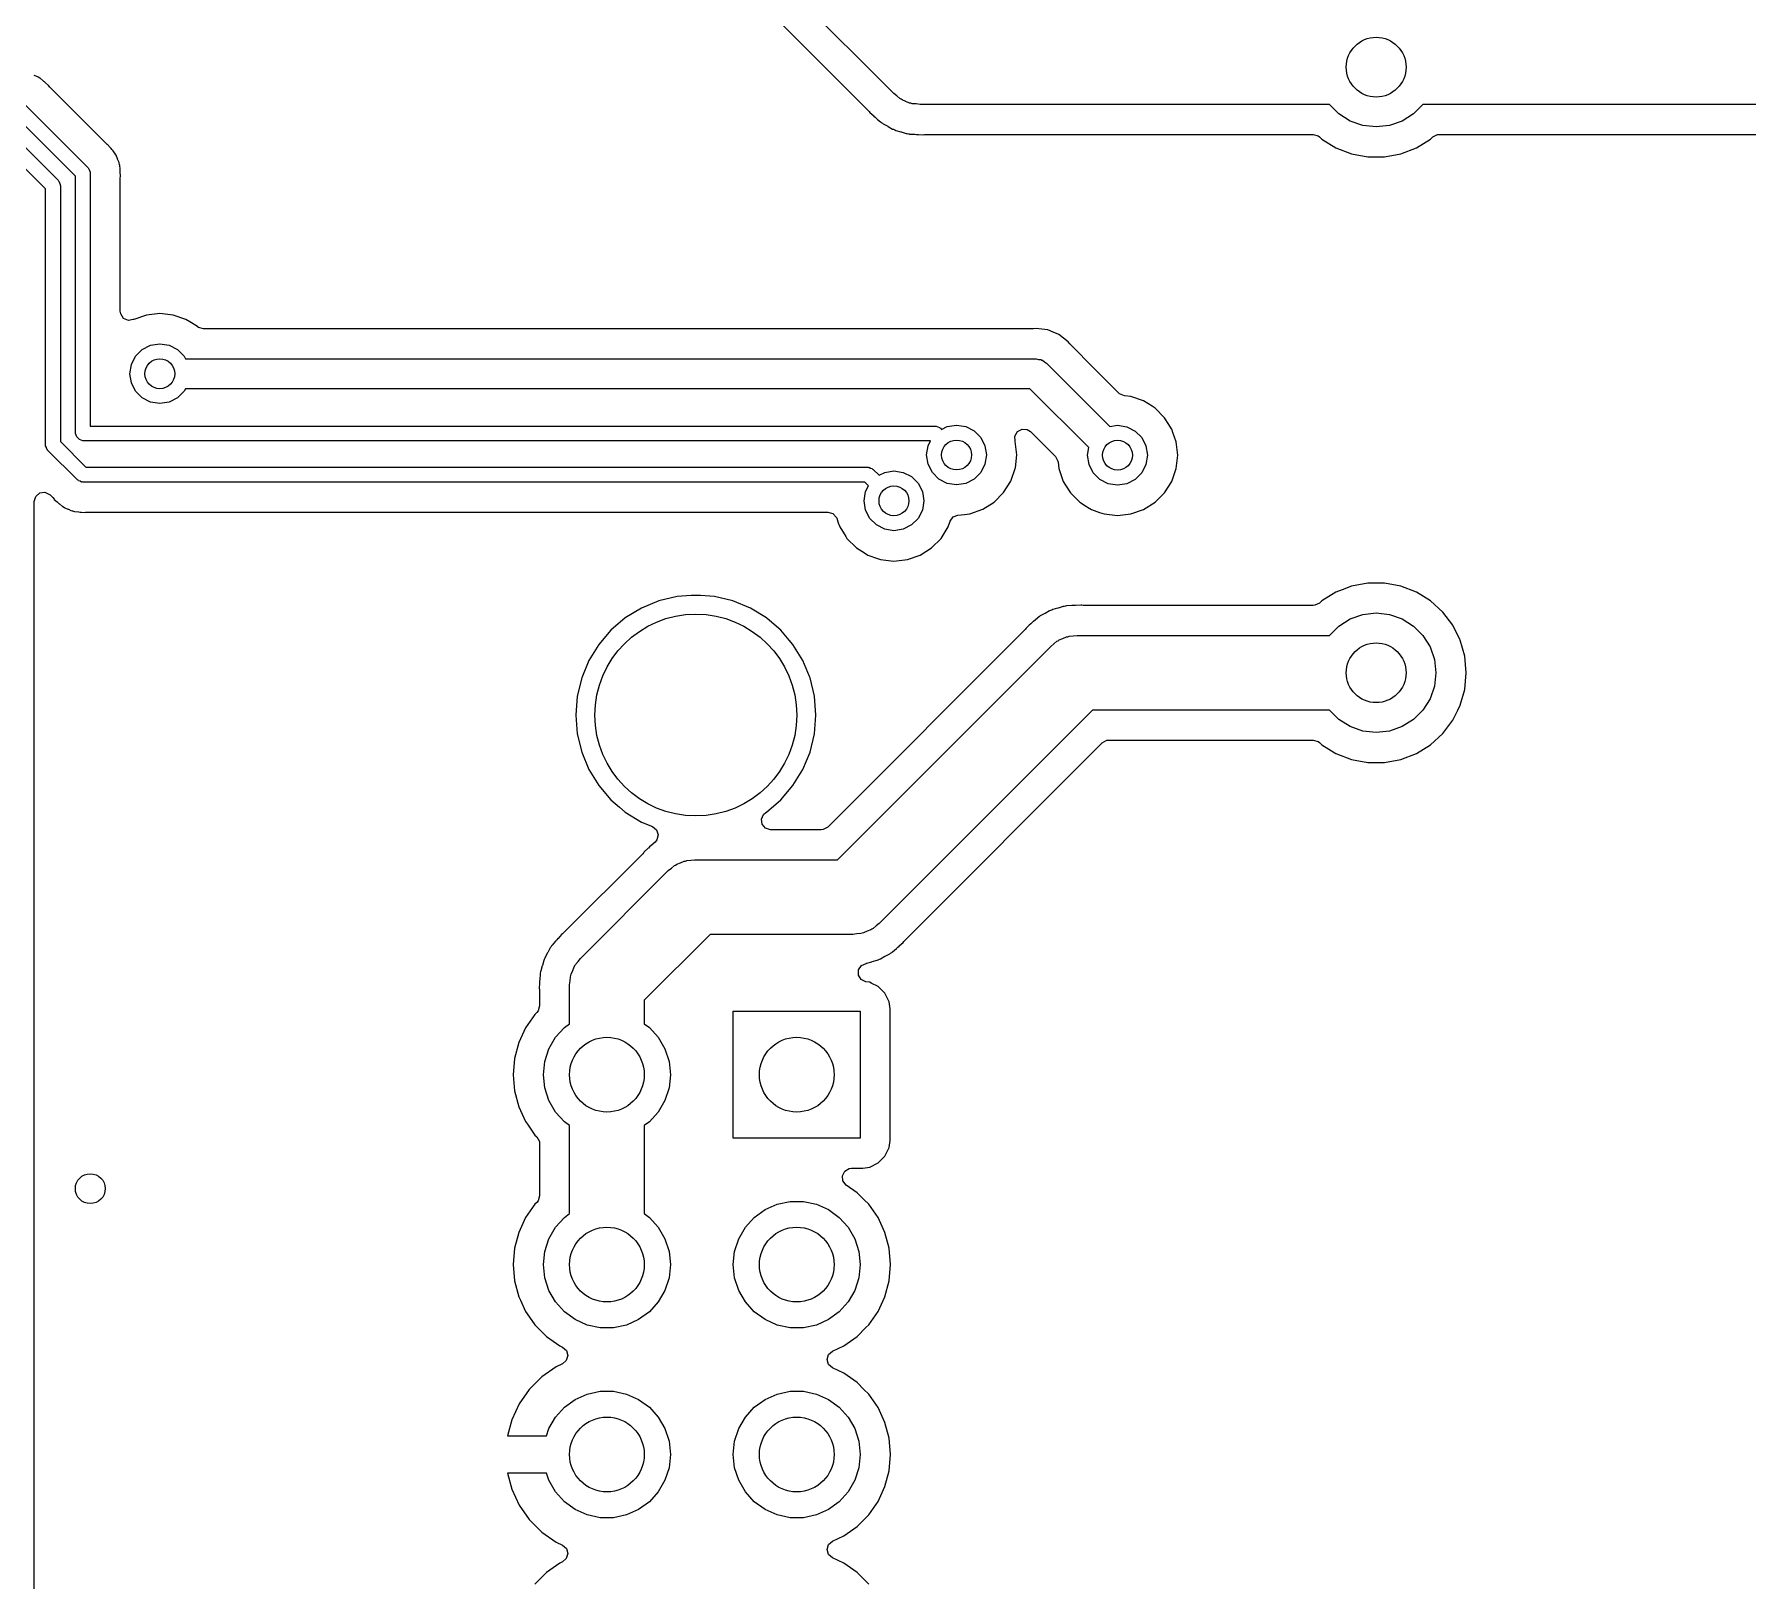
# Model space of a CAD drawing. Extents: x 0.71 to 7.56, y -5.16 to -0.79.
# Drawn here: x 4.333 to 5.235, y -2.958 to -2.144 of the extents above; entities that cross this region are included whole.
import ezdxf

# ---------------------------------------------------------------- set-up
doc = ezdxf.new("R2010")
doc.units = 0
doc.header["$MEASUREMENT"] = 0
doc.layers.add('BLACK', color=7, linetype='CONTINUOUS')

msp = doc.modelspace()

# ---------------------------------------------------------------- linework, layer by layer
at = {"layer": 'BLACK', "linetype": 'CONTINUOUS'}
for p, q in [((4.78529, -2.17534), (4.45374, -1.84378)), ((4.45719, -1.86953), (4.7719, -2.18424)), ((4.3346, -2.16657), (4.33269, -2.16586)), ((4.33475, -2.16668), (4.3346, -2.16657)), ((4.3346, -2.16657), (4.3346, -2.16657)), ((4.33565, -2.16722), (4.33475, -2.16668)), ((4.33582, -2.16729), (4.33565, -2.16722)), ((4.33737, -2.16863), (4.33582, -2.16729)), ((4.33582, -2.16729), (4.33582, -2.16729)), ((4.33582, -2.16729), (4.33582, -2.16729)), ((4.3375, -2.16874), (4.33737, -2.16863)), ((4.33775, -2.16892), (4.3375, -2.16874)), ((4.338, -2.16911), (4.33775, -2.16892)), ((4.33844, -2.16955), (4.338, -2.16911)), ((4.338, -2.16911), (4.338, -2.16911)), ((4.33856, -2.16967), (4.33844, -2.16955)), ((4.34011, -2.17101), (4.33856, -2.16967)), ((4.34021, -2.17116), (4.34011, -2.17101)), ((4.34011, -2.17101), (4.34011, -2.17101)), ((4.34011, -2.17101), (4.34011, -2.17101)), ((4.34086, -2.17198), (4.34021, -2.17116)), ((4.37033, -2.20144), (4.34086, -2.17198)), ((4.32785, -2.18126), (4.36105, -2.21446)), ((4.78698, -2.1766), (4.78529, -2.17534)), ((4.78857, -2.17798), (4.78698, -2.1766)), ((4.78921, -2.17827), (4.78857, -2.17798)), ((4.78978, -2.17869), (4.78921, -2.17827)), ((4.79175, -2.17943), (4.78978, -2.17869)), ((4.79367, -2.1803), (4.79175, -2.17943)), ((4.79437, -2.18041), (4.79367, -2.1803)), ((4.79503, -2.18065), (4.79437, -2.18041)), ((4.79713, -2.1808), (4.79503, -2.18065)), ((4.79921, -2.1811), (4.79713, -2.1808)), ((5.01479, -2.1811), (4.79921, -2.1811)), ((5.01973, -2.18604), (5.01479, -2.1811)), ((5.06395, -2.1811), (5.05901, -2.18604)), ((5.445, -2.1811), (5.06395, -2.1811)), ((4.35433, -2.21888), (4.32343, -2.18798)), ((4.7719, -2.18424), (4.7724, -2.18482)), ((4.7724, -2.18482), (4.77272, -2.18527)), ((4.77272, -2.18527), (4.77272, -2.18527)), ((4.77272, -2.18527), (4.77475, -2.1871)), ((4.77475, -2.1871), (4.77485, -2.18719)), ((4.77485, -2.18719), (4.77546, -2.1878)), ((4.77546, -2.1878), (4.77613, -2.18835)), ((4.77613, -2.18835), (4.77623, -2.18843)), ((4.77623, -2.18843), (4.77684, -2.18898)), ((4.77684, -2.18898), (4.77826, -2.19026)), ((4.77826, -2.19026), (4.77857, -2.19044)), ((4.77857, -2.19044), (4.77874, -2.19053)), ((4.77874, -2.19053), (4.77937, -2.19097)), ((4.77937, -2.19097), (4.7798, -2.19131)), ((4.7798, -2.19131), (4.7798, -2.19131)), ((4.7798, -2.19131), (4.7798, -2.19131)), ((4.7798, -2.19131), (4.78223, -2.19256)), ((4.78223, -2.19256), (4.78235, -2.19262)), ((4.78235, -2.19262), (4.78471, -2.19398)), ((5.0257, -2.18979), (5.01973, -2.18604)), ((5.03236, -2.19212), (5.0257, -2.18979)), ((5.03937, -2.19291), (5.03236, -2.19212)), ((5.04638, -2.19212), (5.03937, -2.19291)), ((5.05304, -2.18979), (5.04638, -2.19212)), ((5.05901, -2.18604), (5.05304, -2.18979)), ((4.32132, -2.19701), (4.3453, -2.22099)), ((4.37114, -2.2021), (4.37033, -2.20144)), ((4.78471, -2.19398), (4.78524, -2.19415)), ((4.78524, -2.19415), (4.78595, -2.19445)), ((4.78595, -2.19445), (4.78644, -2.1947)), ((4.78644, -2.1947), (4.78908, -2.19541)), ((4.78908, -2.19541), (4.7892, -2.19544)), ((4.7892, -2.19544), (4.7918, -2.19629)), ((4.7918, -2.19629), (4.79235, -2.19634)), ((4.79235, -2.19634), (4.7931, -2.19648)), ((4.7931, -2.19648), (4.79348, -2.19659)), ((4.79348, -2.19659), (4.79364, -2.19663)), ((4.79364, -2.19663), (4.79637, -2.19677)), ((4.79637, -2.19677), (4.79649, -2.19678)), ((4.79649, -2.19678), (4.79735, -2.19687)), ((4.79735, -2.19687), (4.79822, -2.19687)), ((4.79822, -2.19687), (4.79835, -2.19687)), ((4.79835, -2.19687), (4.80108, -2.19702)), ((4.80108, -2.19702), (4.80162, -2.19693)), ((4.80162, -2.19693), (4.80239, -2.19687)), ((4.80239, -2.19687), (5.00621, -2.19687)), ((5.00621, -2.19687), (5.00885, -2.19765)), ((5.00885, -2.19765), (5.0095, -2.19814)), ((5.0095, -2.19814), (5.01077, -2.1993)), ((5.01077, -2.1993), (5.01077, -2.1993)), ((5.01077, -2.1993), (5.01077, -2.1993)), ((5.01077, -2.1993), (5.01821, -2.20391)), ((5.06053, -2.20391), (5.06797, -2.1993)), ((5.06797, -2.1993), (5.06924, -2.19814)), ((5.06924, -2.19814), (5.07171, -2.19694)), ((5.07171, -2.19694), (5.07253, -2.19687)), ((5.07253, -2.19687), (5.44182, -2.19687)), ((4.33858, -2.2254), (4.31691, -2.20373)), ((4.3713, -2.2022), (4.37114, -2.2021)), ((4.37264, -2.20375), (4.3713, -2.2022)), ((4.3713, -2.2022), (4.3713, -2.2022)), ((4.37276, -2.20387), (4.37264, -2.20375)), ((4.3732, -2.20431), (4.37276, -2.20387)), ((4.37357, -2.20481), (4.3732, -2.20431)), ((4.3732, -2.20431), (4.3732, -2.20431)), ((4.3732, -2.20431), (4.3732, -2.20431)), ((4.37368, -2.20494), (4.37357, -2.20481)), ((4.37419, -2.20553), (4.37368, -2.20494)), ((4.37501, -2.20648), (4.37419, -2.20553)), ((4.37509, -2.20666), (4.37501, -2.20648)), ((4.37563, -2.20755), (4.37509, -2.20666)), ((4.37574, -2.20771), (4.37563, -2.20755)), ((4.37645, -2.20962), (4.37574, -2.20771)), ((4.37652, -2.20978), (4.37645, -2.20962)), ((4.37737, -2.21164), (4.37652, -2.20978)), ((5.01821, -2.20391), (5.01821, -2.20391)), ((5.01821, -2.20391), (5.01821, -2.20391)), ((5.01821, -2.20391), (5.02638, -2.20707)), ((5.02638, -2.20707), (5.03499, -2.20868)), ((5.03499, -2.20868), (5.03499, -2.20868)), ((5.03499, -2.20868), (5.04375, -2.20868)), ((5.04375, -2.20868), (5.05236, -2.20707)), ((5.04375, -2.20868), (5.04375, -2.20868)), ((5.05236, -2.20707), (5.06053, -2.20391)), ((4.35433, -2.35371), (4.35433, -2.21888)), ((4.36105, -2.21446), (4.3612, -2.21475)), ((4.3612, -2.21475), (4.36145, -2.21493)), ((4.36145, -2.21493), (4.36174, -2.21581)), ((4.36174, -2.21581), (4.36216, -2.21663)), ((4.36216, -2.21663), (4.36211, -2.21695)), ((4.36211, -2.21695), (4.3622, -2.21725)), ((4.3622, -2.21725), (4.3622, -2.35039)), ((4.3774, -2.21183), (4.37737, -2.21164)), ((4.37765, -2.21284), (4.3774, -2.21183)), ((4.37772, -2.21302), (4.37765, -2.21284)), ((4.37787, -2.21505), (4.37772, -2.21302)), ((4.37788, -2.21523), (4.37787, -2.21505)), ((4.37797, -2.21584), (4.37788, -2.21523)), ((4.37797, -2.21646), (4.37797, -2.21584)), ((4.37798, -2.21663), (4.37797, -2.21646)), ((4.37797, -2.21989), (4.37808, -2.21885)), ((4.37812, -2.21867), (4.37798, -2.21663)), ((4.37808, -2.21885), (4.37812, -2.21867)), ((4.33858, -2.36024), (4.33858, -2.2254)), ((4.3453, -2.22099), (4.34545, -2.22127)), ((4.34545, -2.22127), (4.3457, -2.22146)), ((4.3457, -2.22146), (4.34599, -2.22233)), ((4.34599, -2.22233), (4.34641, -2.22315)), ((4.34641, -2.22315), (4.34636, -2.22347)), ((4.34636, -2.22347), (4.34646, -2.22377)), ((4.34646, -2.22377), (4.34646, -2.35861)), ((4.37797, -2.28992), (4.37797, -2.21989)), ((4.3782, -2.29139), (4.37797, -2.28992)), ((4.37973, -2.29368), (4.3782, -2.29139)), ((4.39176, -2.29193), (4.38506, -2.29428)), ((4.39882, -2.29114), (4.39176, -2.29193)), ((4.39176, -2.29193), (4.39176, -2.29193)), ((4.40588, -2.29193), (4.39882, -2.29114)), ((4.39882, -2.29114), (4.39882, -2.29114)), ((4.41258, -2.29428), (4.40588, -2.29193)), ((4.40588, -2.29193), (4.40588, -2.29193)), ((4.38226, -2.29477), (4.37973, -2.29368)), ((4.38479, -2.29435), (4.38226, -2.29477)), ((4.3848, -2.29437), (4.38479, -2.29435)), ((4.38491, -2.29433), (4.3848, -2.29437)), ((4.38497, -2.29432), (4.38491, -2.29433)), ((4.38506, -2.29428), (4.38497, -2.29432)), ((4.41469, -2.2956), (4.41258, -2.29428)), ((4.41859, -2.29806), (4.41469, -2.2956)), ((4.4187, -2.29815), (4.41859, -2.29806)), ((4.41859, -2.29806), (4.41859, -2.29806)), ((4.41911, -2.29844), (4.4187, -2.29815)), ((4.42175, -2.29921), (4.41911, -2.29844)), ((4.85855, -2.29921), (4.42175, -2.29921)), ((4.85886, -2.29919), (4.85855, -2.29921)), ((4.86026, -2.29901), (4.85886, -2.29919)), ((4.86181, -2.29921), (4.86026, -2.29901)), ((4.86643, -2.29982), (4.86181, -2.29921)), ((4.86921, -2.30097), (4.86643, -2.29982)), ((4.86643, -2.29982), (4.86643, -2.29982)), ((4.87218, -2.3022), (4.86921, -2.30097)), ((4.38956, -2.31011), (4.39395, -2.30788)), ((4.39395, -2.30788), (4.39882, -2.30711)), ((4.39882, -2.30711), (4.40369, -2.30788)), ((4.40369, -2.30788), (4.40808, -2.31011)), ((4.87712, -2.30599), (4.87218, -2.3022)), ((4.87797, -2.30711), (4.87712, -2.30599)), ((4.87818, -2.30735), (4.87797, -2.30711)), ((4.89122, -2.32038), (4.87818, -2.30735)), ((4.38307, -2.32285), (4.38384, -2.31799)), ((4.38384, -2.31799), (4.38608, -2.3136)), ((4.38608, -2.3136), (4.38956, -2.31011)), ((4.40808, -2.31011), (4.41156, -2.3136)), ((4.41156, -2.3136), (4.41226, -2.31498)), ((4.41226, -2.31498), (4.86026, -2.31498)), ((4.86026, -2.31498), (4.86154, -2.31527)), ((4.86154, -2.31527), (4.86286, -2.31542)), ((4.86286, -2.31542), (4.86324, -2.31566)), ((4.86324, -2.31566), (4.86367, -2.31576)), ((4.86367, -2.31576), (4.86471, -2.31658)), ((4.86471, -2.31658), (4.86582, -2.31729)), ((4.86582, -2.31729), (4.89918, -2.35064)), ((4.38384, -2.32772), (4.38307, -2.32285)), ((4.38608, -2.33211), (4.38384, -2.32772)), ((4.90389, -2.33306), (4.89122, -2.32038)), ((4.38956, -2.33559), (4.38608, -2.33211)), ((4.39395, -2.33783), (4.38956, -2.33559)), ((4.40808, -2.33559), (4.40369, -2.33783)), ((4.41156, -2.33211), (4.40808, -2.33559)), ((4.41226, -2.33073), (4.41156, -2.33211)), ((4.85699, -2.33073), (4.41226, -2.33073)), ((4.88805, -2.36178), (4.85699, -2.33073)), ((4.90426, -2.33339), (4.90389, -2.33306)), ((4.9068, -2.33446), (4.90426, -2.33339)), ((4.91022, -2.33484), (4.9068, -2.33446)), ((4.91692, -2.33719), (4.91022, -2.33484)), ((4.39882, -2.3386), (4.39395, -2.33783)), ((4.40369, -2.33783), (4.39882, -2.3386)), ((4.92136, -2.33997), (4.91692, -2.33719)), ((4.92294, -2.34097), (4.92136, -2.33997)), ((4.92796, -2.34599), (4.92294, -2.34097)), ((4.93019, -2.34954), (4.92796, -2.34599)), ((4.35443, -2.35402), (4.35433, -2.35371)), ((4.35438, -2.35433), (4.35443, -2.35402)), ((4.3548, -2.35515), (4.35438, -2.35433)), ((4.3622, -2.35039), (4.80709, -2.35039)), ((4.80709, -2.35039), (4.80739, -2.35049)), ((4.80739, -2.35049), (4.8077, -2.35044)), ((4.8077, -2.35044), (4.80852, -2.35086)), ((4.80852, -2.35086), (4.8094, -2.35115)), ((4.8094, -2.35115), (4.80959, -2.3514)), ((4.80959, -2.3514), (4.80987, -2.35155)), ((4.80987, -2.35155), (4.81052, -2.3522)), ((4.81052, -2.3522), (4.81353, -2.35066)), ((4.81353, -2.35066), (4.8184, -2.34989)), ((4.8184, -2.34989), (4.82326, -2.35066)), ((4.82326, -2.35066), (4.82765, -2.3529)), ((4.82765, -2.3529), (4.83114, -2.35638)), ((4.84912, -2.35567), (4.85048, -2.35328)), ((4.85048, -2.35328), (4.85292, -2.35201)), ((4.85292, -2.35201), (4.85566, -2.35226)), ((4.85566, -2.35226), (4.85732, -2.35335)), ((4.85732, -2.35335), (4.87046, -2.36649)), ((4.89918, -2.35064), (4.90316, -2.35001)), ((4.90316, -2.35001), (4.90803, -2.35078)), ((4.90803, -2.35078), (4.91242, -2.35302)), ((4.91242, -2.35302), (4.9159, -2.3565)), ((4.93166, -2.35188), (4.93019, -2.34954)), ((4.93174, -2.352), (4.93166, -2.35188)), ((4.93234, -2.35373), (4.93174, -2.352)), ((4.93408, -2.3587), (4.93234, -2.35373)), ((4.33868, -2.36054), (4.33858, -2.36024)), ((4.33863, -2.36085), (4.33868, -2.36054)), ((4.33905, -2.36167), (4.33863, -2.36085)), ((4.33933, -2.36255), (4.33905, -2.36167)), ((4.33959, -2.36274), (4.33933, -2.36255)), ((4.33974, -2.36302), (4.33959, -2.36274)), ((4.35548, -2.37877), (4.33974, -2.36302)), ((4.34646, -2.35861), (4.3599, -2.37205)), ((4.35508, -2.35603), (4.3548, -2.35515)), ((4.35534, -2.35621), (4.35508, -2.35603)), ((4.35548, -2.3565), (4.35534, -2.35621)), ((4.3561, -2.35711), (4.35548, -2.3565)), ((4.35638, -2.35726), (4.3561, -2.35711)), ((4.35657, -2.35752), (4.35638, -2.35726)), ((4.35745, -2.3578), (4.35657, -2.35752)), ((4.35827, -2.35822), (4.35745, -2.3578)), ((4.35858, -2.35817), (4.35827, -2.35822)), ((4.35889, -2.35827), (4.35858, -2.35817)), ((4.8047, -2.35827), (4.35889, -2.35827)), ((4.80265, -2.36564), (4.80342, -2.36077)), ((4.80342, -2.36077), (4.8047, -2.35827)), ((4.83114, -2.35638), (4.83337, -2.36077)), ((4.83337, -2.36077), (4.83414, -2.36564)), ((4.84926, -2.35841), (4.84912, -2.35567)), ((4.84932, -2.35858), (4.84926, -2.35841)), ((4.85011, -2.36564), (4.84932, -2.35858)), ((4.84932, -2.35858), (4.84932, -2.35858)), ((4.88741, -2.36576), (4.88805, -2.36178)), ((4.9159, -2.3565), (4.91814, -2.36089)), ((4.91814, -2.36089), (4.91891, -2.36576)), ((4.93488, -2.36576), (4.93408, -2.3587)), ((4.93408, -2.3587), (4.93408, -2.3587)), ((4.3599, -2.37205), (4.77165, -2.37205)), ((4.77165, -2.37205), (4.77196, -2.37215)), ((4.77196, -2.37215), (4.77227, -2.3721)), ((4.77227, -2.3721), (4.77309, -2.37251)), ((4.77309, -2.37251), (4.77397, -2.3728)), ((4.77397, -2.3728), (4.77415, -2.37306)), ((4.77415, -2.37306), (4.77444, -2.3732)), ((4.80342, -2.37051), (4.80265, -2.36564)), ((4.80566, -2.3749), (4.80342, -2.37051)), ((4.83337, -2.37051), (4.83114, -2.3749)), ((4.83414, -2.36564), (4.83337, -2.37051)), ((4.84697, -2.3794), (4.84932, -2.3727)), ((4.84932, -2.3727), (4.84935, -2.37235)), ((4.84935, -2.37235), (4.85011, -2.36564)), ((4.85011, -2.36564), (4.85011, -2.36564)), ((4.87046, -2.36649), (4.87178, -2.36891)), ((4.87178, -2.36891), (4.87186, -2.3694)), ((4.87186, -2.3694), (4.87224, -2.37282)), ((4.87224, -2.37282), (4.87459, -2.37952)), ((4.88819, -2.37063), (4.88741, -2.36576)), ((4.89042, -2.37502), (4.88819, -2.37063)), ((4.91814, -2.37063), (4.9159, -2.37502)), ((4.91891, -2.36576), (4.91814, -2.37063)), ((4.93174, -2.37952), (4.93408, -2.37282)), ((4.93408, -2.37282), (4.93488, -2.36576)), ((4.93408, -2.37282), (4.93408, -2.37282)), ((4.93488, -2.36576), (4.93488, -2.36576)), ((4.35577, -2.37891), (4.35548, -2.37877)), ((4.35595, -2.37917), (4.35577, -2.37891)), ((4.35683, -2.37945), (4.35595, -2.37917)), ((4.35765, -2.37987), (4.35683, -2.37945)), ((4.35797, -2.37982), (4.35765, -2.37987)), ((4.35827, -2.37992), (4.35797, -2.37982)), ((4.77002, -2.37992), (4.35827, -2.37992)), ((4.77199, -2.38189), (4.77002, -2.37992)), ((4.77046, -2.3849), (4.77199, -2.38189)), ((4.77444, -2.3732), (4.77756, -2.37632)), ((4.77756, -2.37632), (4.78057, -2.37479)), ((4.78057, -2.37479), (4.78543, -2.37402)), ((4.78543, -2.37402), (4.7903, -2.37479)), ((4.7903, -2.37479), (4.79469, -2.37702)), ((4.79469, -2.37702), (4.79817, -2.38051)), ((4.79817, -2.38051), (4.80041, -2.3849)), ((4.80914, -2.37838), (4.80566, -2.3749)), ((4.81353, -2.38062), (4.80914, -2.37838)), ((4.8184, -2.38139), (4.81353, -2.38062)), ((4.82326, -2.38062), (4.8184, -2.38139)), ((4.82765, -2.37838), (4.82326, -2.38062)), ((4.83114, -2.3749), (4.82765, -2.37838)), ((4.84319, -2.38541), (4.84697, -2.3794)), ((4.87459, -2.37952), (4.87581, -2.38147)), ((4.87581, -2.38147), (4.87837, -2.38554)), ((4.89391, -2.3785), (4.89042, -2.37502)), ((4.8983, -2.38074), (4.89391, -2.3785)), ((4.90316, -2.38151), (4.8983, -2.38074)), ((4.90803, -2.38074), (4.90316, -2.38151)), ((4.91242, -2.3785), (4.90803, -2.38074)), ((4.9159, -2.37502), (4.91242, -2.3785)), ((4.92796, -2.38554), (4.93174, -2.37952)), ((4.3327, -2.39007), (4.33347, -2.38743)), ((4.3327, -3.14175), (4.3327, -2.39007)), ((4.33347, -2.38743), (4.33555, -2.38563)), ((4.33555, -2.38563), (4.33827, -2.38523)), ((4.33827, -2.38523), (4.34078, -2.38638)), ((4.34078, -2.38638), (4.34103, -2.38661)), ((4.34103, -2.38661), (4.34247, -2.38805)), ((4.34247, -2.38805), (4.34312, -2.38886)), ((4.34312, -2.38886), (4.34322, -2.38902)), ((4.34322, -2.38902), (4.34322, -2.38902)), ((4.34322, -2.38902), (4.34477, -2.39036)), ((4.34477, -2.39036), (4.34489, -2.39048)), ((4.34489, -2.39048), (4.34533, -2.39091)), ((4.34533, -2.39091), (4.34533, -2.39091)), ((4.34533, -2.39091), (4.34533, -2.39091)), ((4.34533, -2.39091), (4.34583, -2.39128)), ((4.76969, -2.38976), (4.77046, -2.3849)), ((4.77046, -2.39463), (4.76969, -2.38976)), ((4.80041, -2.3849), (4.80118, -2.38976)), ((4.80118, -2.38976), (4.80041, -2.39463)), ((4.83216, -2.39421), (4.83817, -2.39044)), ((4.83817, -2.39044), (4.84319, -2.38541)), ((4.87837, -2.38554), (4.88339, -2.39056)), ((4.88339, -2.39056), (4.88685, -2.39273)), ((4.91692, -2.39434), (4.92294, -2.39056)), ((4.92294, -2.39056), (4.92796, -2.38554)), ((4.34583, -2.39128), (4.34596, -2.39139)), ((4.34596, -2.39139), (4.3475, -2.39273)), ((4.3475, -2.39273), (4.34768, -2.39281)), ((4.34768, -2.39281), (4.34858, -2.39334)), ((4.34858, -2.39334), (4.34873, -2.39346)), ((4.34873, -2.39346), (4.35044, -2.3941)), ((4.35044, -2.3941), (4.35064, -2.39417)), ((4.35064, -2.39417), (4.3508, -2.39424)), ((4.3508, -2.39424), (4.35201, -2.39479)), ((4.35201, -2.39479), (4.35266, -2.39509)), ((4.35266, -2.39509), (4.35285, -2.39511)), ((4.35285, -2.39511), (4.35386, -2.39537)), ((4.35386, -2.39537), (4.35404, -2.39544)), ((4.35404, -2.39544), (4.35607, -2.39558)), ((4.35607, -2.39558), (4.35625, -2.3956)), ((4.35625, -2.3956), (4.35686, -2.39569)), ((4.35686, -2.39569), (4.35686, -2.39569)), ((4.35686, -2.39569), (4.35748, -2.39569)), ((4.35748, -2.39569), (4.35765, -2.3957)), ((4.35765, -2.3957), (4.35969, -2.39584)), ((4.35969, -2.39584), (4.35982, -2.39581)), ((4.35982, -2.39581), (4.35987, -2.3958)), ((4.35987, -2.3958), (4.36091, -2.39569)), ((4.36091, -2.39569), (4.75065, -2.39569)), ((4.75065, -2.39569), (4.75329, -2.39646)), ((4.75329, -2.39646), (4.75509, -2.39854)), ((4.75509, -2.39854), (4.75526, -2.39896)), ((4.75526, -2.39896), (4.75612, -2.40142)), ((4.77269, -2.39902), (4.77046, -2.39463)), ((4.77618, -2.4025), (4.77269, -2.39902)), ((4.79817, -2.39902), (4.79469, -2.4025)), ((4.80041, -2.39463), (4.79817, -2.39902)), ((4.81506, -2.40051), (4.81666, -2.39828)), ((4.81666, -2.39828), (4.81912, -2.39727)), ((4.81912, -2.39727), (4.8225, -2.39689)), ((4.8225, -2.39689), (4.82545, -2.39656)), ((4.82545, -2.39656), (4.83216, -2.39421)), ((4.82545, -2.39656), (4.82545, -2.39656)), ((4.82545, -2.39656), (4.82545, -2.39656)), ((4.88685, -2.39273), (4.88741, -2.39308)), ((4.88741, -2.39308), (4.8894, -2.39434)), ((4.8894, -2.39434), (4.8937, -2.39584)), ((4.8937, -2.39584), (4.89611, -2.39668)), ((4.89611, -2.39668), (4.89611, -2.39668)), ((4.89611, -2.39668), (4.90316, -2.39748)), ((4.90316, -2.39748), (4.91022, -2.39668)), ((4.90316, -2.39748), (4.90316, -2.39748)), ((4.90316, -2.39748), (4.90316, -2.39748)), ((4.91022, -2.39668), (4.91692, -2.39434)), ((4.91022, -2.39668), (4.91022, -2.39668)), ((4.91022, -2.39668), (4.91022, -2.39668)), ((4.75612, -2.40142), (4.75686, -2.40352)), ((4.75686, -2.40352), (4.76005, -2.4086)), ((4.76005, -2.4086), (4.76064, -2.40954)), ((4.78057, -2.40474), (4.77618, -2.4025)), ((4.78543, -2.40551), (4.78057, -2.40474)), ((4.7903, -2.40474), (4.78543, -2.40551)), ((4.79469, -2.4025), (4.7903, -2.40474)), ((4.81023, -2.40954), (4.81401, -2.40352)), ((4.81401, -2.40352), (4.81506, -2.40051)), ((4.76064, -2.40954), (4.76566, -2.41456)), ((4.76566, -2.41456), (4.76846, -2.41632)), ((4.76846, -2.41632), (4.77045, -2.41757)), ((4.77045, -2.41757), (4.77167, -2.41834)), ((4.79919, -2.41834), (4.80521, -2.41456)), ((4.80521, -2.41456), (4.81023, -2.40954)), ((4.77167, -2.41834), (4.77684, -2.42015)), ((4.77684, -2.42015), (4.77838, -2.42068)), ((4.77838, -2.42068), (4.77838, -2.42068)), ((4.77838, -2.42068), (4.78543, -2.42148)), ((4.78543, -2.42148), (4.79249, -2.42068)), ((4.78543, -2.42148), (4.78543, -2.42148)), ((4.78543, -2.42148), (4.78543, -2.42148)), ((4.79249, -2.42068), (4.79919, -2.41834)), ((4.79249, -2.42068), (4.79249, -2.42068)), ((4.79249, -2.42068), (4.79249, -2.42068)), ((5.02638, -2.43466), (5.02139, -2.43659)), ((5.03499, -2.43305), (5.02638, -2.43466)), ((5.04375, -2.43305), (5.03499, -2.43305)), ((5.05236, -2.43466), (5.04375, -2.43305)), ((5.06053, -2.43782), (5.05236, -2.43466)), ((4.66157, -2.44247), (4.65241, -2.44627)), ((4.67121, -2.44015), (4.66157, -2.44247)), ((4.67863, -2.43957), (4.67121, -2.44015)), ((4.68358, -2.43957), (4.67863, -2.43957)), ((4.67863, -2.43957), (4.67863, -2.43957)), ((4.69099, -2.44015), (4.68358, -2.43957)), ((4.68358, -2.43957), (4.68358, -2.43957)), ((4.70063, -2.44247), (4.69099, -2.44015)), ((4.7098, -2.44627), (4.70063, -2.44247)), ((4.87578, -2.44525), (4.87503, -2.44539)), ((4.87631, -2.44511), (4.87578, -2.44525)), ((4.87904, -2.44496), (4.87631, -2.44511)), ((4.87631, -2.44511), (4.87631, -2.44511)), ((4.87917, -2.44495), (4.87904, -2.44496)), ((4.87979, -2.44489), (4.87917, -2.44495)), ((4.88003, -2.44486), (4.87979, -2.44489)), ((4.8809, -2.44486), (4.88003, -2.44486)), ((4.88103, -2.44486), (4.8809, -2.44486)), ((4.88376, -2.44472), (4.88103, -2.44486)), ((4.8843, -2.4448), (4.88376, -2.44472)), ((4.88506, -2.44486), (4.8843, -2.4448)), ((5.00621, -2.44486), (4.88506, -2.44486)), ((5.00703, -2.44479), (5.00621, -2.44486)), ((5.0095, -2.44359), (5.00703, -2.44479)), ((5.01037, -2.4428), (5.0095, -2.44359)), ((5.01077, -2.44244), (5.01037, -2.4428)), ((5.01821, -2.43782), (5.01077, -2.44244)), ((5.02139, -2.43659), (5.01821, -2.43782)), ((5.01821, -2.43782), (5.01821, -2.43782)), ((5.06797, -2.44244), (5.06053, -2.43782)), ((5.06053, -2.43782), (5.06053, -2.43782)), ((5.07445, -2.44834), (5.06797, -2.44244)), ((5.06797, -2.44244), (5.06797, -2.44244)), ((4.64395, -2.45145), (4.63641, -2.45789)), ((4.65241, -2.44627), (4.64395, -2.45145)), ((4.64395, -2.45145), (4.64395, -2.45145)), ((4.71825, -2.45145), (4.7098, -2.44627)), ((4.71862, -2.45176), (4.71825, -2.45145)), ((4.71825, -2.45145), (4.71825, -2.45145)), ((4.7258, -2.45789), (4.71862, -2.45176)), ((4.85813, -2.45393), (4.85752, -2.45454)), ((4.85881, -2.45339), (4.85813, -2.45393)), ((4.85891, -2.4533), (4.85881, -2.45339)), ((4.86094, -2.45148), (4.85891, -2.4533)), ((4.86141, -2.4512), (4.86094, -2.45147)), ((4.86094, -2.45147), (4.86094, -2.45148)), ((4.86205, -2.45077), (4.86141, -2.4512)), ((4.86247, -2.45042), (4.86205, -2.45077)), ((4.86491, -2.44918), (4.86247, -2.45042)), ((4.86502, -2.44912), (4.86491, -2.44918)), ((4.86739, -2.44775), (4.86502, -2.44912)), ((4.86792, -2.44758), (4.86739, -2.44775)), ((4.86862, -2.44729), (4.86792, -2.44758)), ((4.86911, -2.44703), (4.86862, -2.44729)), ((4.8703, -2.44672), (4.86911, -2.44703)), ((4.87176, -2.44633), (4.8703, -2.44672)), ((4.87188, -2.44629), (4.87176, -2.44633)), ((4.87242, -2.44611), (4.87188, -2.44629)), ((4.87448, -2.44545), (4.87242, -2.44611)), ((4.87503, -2.44539), (4.87448, -2.44545)), ((4.87448, -2.44545), (4.87448, -2.44545)), ((5.01973, -2.45569), (5.0257, -2.45194)), ((5.0257, -2.45194), (5.03236, -2.44961)), ((5.03236, -2.44961), (5.03937, -2.44882)), ((5.03937, -2.44882), (5.04638, -2.44961)), ((5.04638, -2.44961), (5.05304, -2.45194)), ((5.05304, -2.45194), (5.05901, -2.45569)), ((5.07973, -2.45533), (5.07445, -2.44834)), ((4.63641, -2.45789), (4.62997, -2.46543)), ((4.73023, -2.46308), (4.7258, -2.45789)), ((4.73224, -2.46543), (4.73023, -2.46308)), ((4.85458, -2.45749), (4.75052, -2.56154)), ((4.85507, -2.45691), (4.85458, -2.45749)), ((4.8554, -2.45646), (4.85507, -2.45691)), ((4.85668, -2.45531), (4.8554, -2.45646)), ((4.8554, -2.45646), (4.8554, -2.45646)), ((4.85743, -2.45463), (4.85668, -2.45531)), ((4.85752, -2.45454), (4.85743, -2.45463)), ((4.87189, -2.46346), (4.87246, -2.46304)), ((4.87246, -2.46304), (4.87443, -2.4623)), ((4.87443, -2.4623), (4.87634, -2.46143)), ((4.87634, -2.46143), (4.87704, -2.46133)), ((4.87704, -2.46133), (4.87771, -2.46108)), ((4.87771, -2.46108), (4.87981, -2.46093)), ((4.87981, -2.46093), (4.88189, -2.46063)), ((4.88189, -2.46063), (5.01479, -2.46063)), ((5.01479, -2.46063), (5.01973, -2.45569)), ((5.05901, -2.45569), (5.06399, -2.46068)), ((5.06399, -2.46068), (5.06775, -2.46665)), ((5.08347, -2.46285), (5.07973, -2.45533)), ((5.07973, -2.45533), (5.07973, -2.45533)), ((5.08363, -2.46317), (5.08347, -2.46285)), ((5.08603, -2.47159), (5.08363, -2.46317)), ((4.62997, -2.46543), (4.62478, -2.47389)), ((4.62997, -2.46543), (4.62997, -2.46543)), ((4.73742, -2.47389), (4.73224, -2.46543)), ((4.73224, -2.46543), (4.73224, -2.46543)), ((4.75563, -2.57874), (4.86797, -2.4664)), ((4.86797, -2.4664), (4.86966, -2.46513)), ((4.86966, -2.46513), (4.87125, -2.46375)), ((4.87125, -2.46375), (4.87189, -2.46346)), ((5.06775, -2.46665), (5.07008, -2.47331)), ((5.08684, -2.48031), (5.08603, -2.47159)), ((4.62478, -2.47389), (4.62099, -2.48305)), ((4.74089, -2.48226), (4.73742, -2.47389)), ((5.07008, -2.47331), (5.07087, -2.48031)), ((5.07087, -2.48031), (5.07008, -2.48732)), ((5.08603, -2.48904), (5.08684, -2.48031)), ((4.62099, -2.48305), (4.61867, -2.49269)), ((4.74122, -2.48305), (4.74089, -2.48226)), ((4.74353, -2.49269), (4.74122, -2.48305)), ((5.07008, -2.48732), (5.06775, -2.49398)), ((5.08363, -2.49746), (5.08603, -2.48904)), ((4.61867, -2.49269), (4.6179, -2.50258)), ((4.74431, -2.50258), (4.74353, -2.49269)), ((5.06775, -2.49398), (5.06399, -2.49995)), ((5.08237, -2.5), (5.08363, -2.49746)), ((4.6179, -2.50258), (4.61867, -2.51247)), ((4.74353, -2.51247), (4.74431, -2.50258)), ((4.89004, -2.5), (4.7777, -2.61234)), ((5.01479, -2.5), (4.89004, -2.5)), ((5.01973, -2.50494), (5.01479, -2.5)), ((5.0257, -2.50869), (5.01973, -2.50494)), ((5.05901, -2.50494), (5.05304, -2.50869)), ((5.06399, -2.49995), (5.05901, -2.50494)), ((5.07445, -2.51229), (5.07973, -2.5053)), ((5.07973, -2.5053), (5.08042, -2.5039)), ((5.08042, -2.5039), (5.08237, -2.5)), ((4.61867, -2.51247), (4.62099, -2.52211)), ((4.74122, -2.52211), (4.74353, -2.51247)), ((4.79109, -2.62125), (4.89514, -2.5172)), ((4.89514, -2.5172), (4.89756, -2.51588)), ((4.89756, -2.51588), (4.8986, -2.51577)), ((4.8986, -2.51577), (5.00621, -2.51577)), ((5.00621, -2.51577), (5.00885, -2.51654)), ((5.00885, -2.51654), (5.0095, -2.51704)), ((5.0095, -2.51704), (5.01077, -2.51819)), ((5.03236, -2.51102), (5.0257, -2.50869)), ((5.03937, -2.51181), (5.03236, -2.51102)), ((5.04638, -2.51102), (5.03937, -2.51181)), ((5.05304, -2.50869), (5.04638, -2.51102)), ((5.06797, -2.51819), (5.07445, -2.51229)), ((4.62099, -2.52211), (4.62478, -2.53128)), ((4.73742, -2.53128), (4.74122, -2.52211)), ((5.01077, -2.51819), (5.01077, -2.51819)), ((5.01077, -2.51819), (5.01077, -2.51819)), ((5.01077, -2.51819), (5.01821, -2.5228)), ((5.01821, -2.5228), (5.01821, -2.5228)), ((5.01821, -2.5228), (5.01821, -2.5228)), ((5.01821, -2.5228), (5.02638, -2.52597)), ((5.02638, -2.52597), (5.03499, -2.52758)), ((5.04375, -2.52758), (5.05236, -2.52597)), ((5.05236, -2.52597), (5.06053, -2.5228)), ((5.06053, -2.5228), (5.06797, -2.51819)), ((4.62478, -2.53128), (4.62997, -2.53973)), ((4.73224, -2.53973), (4.73742, -2.53128)), ((5.03499, -2.52758), (5.03499, -2.52758)), ((5.03499, -2.52758), (5.04375, -2.52758)), ((5.04375, -2.52758), (5.04375, -2.52758)), ((4.62997, -2.53973), (4.62997, -2.53973)), ((4.62997, -2.53973), (4.62997, -2.53973)), ((4.62997, -2.53973), (4.63641, -2.54728)), ((4.7258, -2.54728), (4.73224, -2.53973)), ((4.63641, -2.54728), (4.64093, -2.55114)), ((4.64093, -2.55114), (4.64395, -2.55372)), ((4.71825, -2.55372), (4.7258, -2.54728)), ((4.64395, -2.55372), (4.64395, -2.55372)), ((4.64395, -2.55372), (4.65241, -2.5589)), ((4.65241, -2.5589), (4.65824, -2.56132)), ((4.65824, -2.56132), (4.66039, -2.56304)), ((4.71563, -2.5574), (4.71677, -2.55489)), ((4.71602, -2.56012), (4.71563, -2.5574)), ((4.71782, -2.5622), (4.71602, -2.56012)), ((4.71677, -2.55489), (4.71791, -2.55393)), ((4.72046, -2.56297), (4.71782, -2.5622)), ((4.71791, -2.55393), (4.71794, -2.55391)), ((4.71794, -2.55391), (4.71825, -2.55372)), ((4.75052, -2.56154), (4.74811, -2.56286)), ((4.65737, -2.5715), (4.6567, -2.57204)), ((4.65747, -2.57141), (4.65737, -2.5715)), ((4.65964, -2.56946), (4.65747, -2.57141)), ((4.66058, -2.56832), (4.65964, -2.56946)), ((4.66039, -2.56304), (4.66126, -2.56565)), ((4.66126, -2.56565), (4.66058, -2.56832)), ((4.74707, -2.56297), (4.72046, -2.56297)), ((4.74811, -2.56286), (4.74707, -2.56297)), ((4.65314, -2.5756), (4.61143, -2.61731)), ((4.65364, -2.57502), (4.65314, -2.5756)), ((4.65396, -2.57457), (4.65364, -2.57502)), ((4.65599, -2.57274), (4.65396, -2.57457)), ((4.65609, -2.57265), (4.65599, -2.57274)), ((4.6567, -2.57204), (4.65609, -2.57265)), ((4.6567, -2.57204), (4.6567, -2.57204)), ((4.67102, -2.58115), (4.67299, -2.58041)), ((4.67299, -2.58041), (4.67491, -2.57954)), ((4.67491, -2.57954), (4.67561, -2.57944)), ((4.67561, -2.57944), (4.67627, -2.57919)), ((4.67627, -2.57919), (4.67837, -2.57904)), ((4.67837, -2.57904), (4.68045, -2.57874)), ((4.68045, -2.57874), (4.75563, -2.57874)), ((4.62033, -2.63071), (4.66653, -2.58451)), ((4.66653, -2.58451), (4.66822, -2.58324)), ((4.66822, -2.58324), (4.66981, -2.58187)), ((4.66981, -2.58187), (4.67045, -2.58157)), ((4.67045, -2.58157), (4.67102, -2.58115)), ((4.77124, -2.61644), (4.76933, -2.61731)), ((4.77321, -2.6157), (4.77124, -2.61644)), ((4.77378, -2.61528), (4.77321, -2.6157)), ((4.77442, -2.61499), (4.77378, -2.61528)), ((4.77601, -2.61361), (4.77442, -2.61499)), ((4.7777, -2.61234), (4.77601, -2.61361)), ((4.60435, -2.62521), (4.60311, -2.62765)), ((4.60436, -2.62521), (4.60435, -2.62521)), ((4.6047, -2.62478), (4.60436, -2.62521)), ((4.60514, -2.62415), (4.6047, -2.62478)), ((4.60541, -2.62367), (4.60514, -2.62415)), ((4.60724, -2.62164), (4.60541, -2.62367)), ((4.60541, -2.62367), (4.60541, -2.62367)), ((4.60732, -2.62154), (4.60724, -2.62164)), ((4.60787, -2.62087), (4.60732, -2.62154)), ((4.60848, -2.62026), (4.60787, -2.62087)), ((4.60787, -2.62087), (4.60787, -2.62087)), ((4.60857, -2.62017), (4.60848, -2.62026)), ((4.6104, -2.61814), (4.60857, -2.62017)), ((4.61085, -2.61781), (4.6104, -2.61814)), ((4.61143, -2.61731), (4.61085, -2.61781)), ((4.68861, -2.61811), (4.65394, -2.65278)), ((4.76378, -2.61811), (4.68861, -2.61811)), ((4.76586, -2.61781), (4.76378, -2.61811)), ((4.76796, -2.61766), (4.76586, -2.61781)), ((4.76863, -2.61741), (4.76796, -2.61766)), ((4.76933, -2.61731), (4.76863, -2.61741)), ((4.78473, -2.62727), (4.78677, -2.62543)), ((4.78677, -2.62543), (4.78686, -2.62535)), ((4.78686, -2.62535), (4.78753, -2.62481)), ((4.78753, -2.62481), (4.78815, -2.6242)), ((4.78815, -2.6242), (4.78824, -2.62411)), ((4.78824, -2.62411), (4.79027, -2.62228)), ((4.79027, -2.62228), (4.7906, -2.62183)), ((4.7906, -2.62183), (4.79109, -2.62125)), ((4.60023, -2.63461), (4.59938, -2.63721)), ((4.60026, -2.63449), (4.60023, -2.63461)), ((4.60097, -2.63185), (4.60026, -2.63449)), ((4.60122, -2.63136), (4.60097, -2.63185)), ((4.60152, -2.63065), (4.60122, -2.63136)), ((4.60169, -2.63013), (4.60152, -2.63065)), ((4.60305, -2.62776), (4.60169, -2.63013)), ((4.60311, -2.62765), (4.60305, -2.62776)), ((4.61697, -2.63519), (4.6174, -2.63463)), ((4.6174, -2.63463), (4.61769, -2.63398)), ((4.61769, -2.63398), (4.61907, -2.63239)), ((4.61907, -2.63239), (4.62033, -2.63071)), ((4.7668, -2.63673), (4.76832, -2.63444)), ((4.76832, -2.63444), (4.76964, -2.63386)), ((4.76964, -2.63386), (4.77084, -2.63333)), ((4.77084, -2.63333), (4.77095, -2.63332)), ((4.77095, -2.63332), (4.77102, -2.63331)), ((4.77102, -2.63331), (4.77119, -2.63329)), ((4.77119, -2.63329), (4.77379, -2.63245)), ((4.77379, -2.63245), (4.77391, -2.63241)), ((4.77391, -2.63241), (4.77655, -2.63171)), ((4.77655, -2.63171), (4.77705, -2.63145)), ((4.77705, -2.63145), (4.77775, -2.63116)), ((4.77775, -2.63116), (4.77828, -2.63099)), ((4.77828, -2.63099), (4.78065, -2.62962)), ((4.78065, -2.62962), (4.78076, -2.62956)), ((4.78076, -2.62956), (4.78319, -2.62832)), ((4.78319, -2.62832), (4.78362, -2.62798)), ((4.78362, -2.62798), (4.78426, -2.62754)), ((4.78426, -2.62754), (4.78473, -2.62727)), ((4.5988, -2.64376), (4.59865, -2.64649)), ((4.59889, -2.64191), (4.5988, -2.64277)), ((4.5988, -2.64277), (4.5988, -2.64363)), ((4.5988, -2.64363), (4.5988, -2.64376)), ((4.5989, -2.64178), (4.59889, -2.64191)), ((4.59904, -2.63905), (4.5989, -2.64178)), ((4.59919, -2.63852), (4.59904, -2.63905)), ((4.59933, -2.63776), (4.59919, -2.63852)), ((4.59938, -2.63722), (4.59933, -2.63776)), ((4.59938, -2.63721), (4.59938, -2.63722)), ((4.61457, -2.64463), (4.61487, -2.64254)), ((4.61487, -2.64254), (4.61502, -2.64044)), ((4.61502, -2.64044), (4.61526, -2.63978)), ((4.61526, -2.63978), (4.61536, -2.63908)), ((4.61536, -2.63908), (4.61624, -2.63717)), ((4.61624, -2.63717), (4.61697, -2.63519)), ((4.76676, -2.63948), (4.7668, -2.63673)), ((4.76821, -2.64182), (4.76676, -2.63948)), ((4.7707, -2.643), (4.76821, -2.64182)), ((4.77265, -2.64331), (4.7707, -2.643)), ((4.77342, -2.6437), (4.77265, -2.64331)), ((4.7771, -2.64557), (4.77342, -2.6437)), ((4.59865, -2.64649), (4.59874, -2.64704)), ((4.59874, -2.64704), (4.5988, -2.6478)), ((4.5988, -2.6478), (4.5988, -2.65576)), ((4.61457, -2.66512), (4.61457, -2.64463)), ((4.65394, -2.65278), (4.65394, -2.66512)), ((4.78063, -2.6491), (4.7771, -2.64557)), ((4.7771, -2.64557), (4.7771, -2.64557)), ((4.7771, -2.64557), (4.7771, -2.64557)), ((4.7829, -2.65355), (4.78063, -2.6491)), ((4.78063, -2.6491), (4.78063, -2.6491)), ((4.78063, -2.6491), (4.78063, -2.6491)), ((4.59639, -2.66019), (4.59145, -2.66724)), ((4.59737, -2.65921), (4.59639, -2.66019)), ((4.59802, -2.6584), (4.59737, -2.65921)), ((4.5988, -2.65576), (4.59802, -2.6584)), ((4.70079, -2.72542), (4.70079, -2.65849)), ((4.70079, -2.65849), (4.76772, -2.65849)), ((4.76772, -2.65849), (4.76772, -2.72542)), ((4.78348, -2.65725), (4.7829, -2.65355)), ((4.78348, -2.72666), (4.78348, -2.65725)), ((4.59145, -2.66724), (4.58781, -2.67505)), ((4.59145, -2.66724), (4.59145, -2.66724)), ((4.60718, -2.67228), (4.61186, -2.66708)), ((4.61186, -2.66708), (4.61457, -2.66512)), ((4.65394, -2.66512), (4.65664, -2.66708)), ((4.65664, -2.66708), (4.66133, -2.67228)), ((4.58781, -2.67505), (4.58558, -2.68337)), ((4.58781, -2.67505), (4.58781, -2.67505)), ((4.60152, -2.685), (4.60368, -2.67834)), ((4.60368, -2.67834), (4.60718, -2.67228)), ((4.66133, -2.67228), (4.66482, -2.67834)), ((4.66482, -2.67834), (4.66699, -2.685)), ((4.58558, -2.68337), (4.58483, -2.69195)), ((4.58558, -2.68337), (4.58558, -2.68337)), ((4.60079, -2.69195), (4.60152, -2.685)), ((4.66699, -2.685), (4.66772, -2.69195)), ((4.58483, -2.69195), (4.58483, -2.69195)), ((4.58483, -2.69195), (4.58558, -2.70053)), ((4.60152, -2.69891), (4.60079, -2.69195)), ((4.66772, -2.69195), (4.66699, -2.69891)), ((4.58558, -2.70053), (4.58558, -2.70053)), ((4.58558, -2.70053), (4.58781, -2.70886)), ((4.60368, -2.70556), (4.60152, -2.69891)), ((4.60718, -2.71162), (4.60368, -2.70556)), ((4.66482, -2.70556), (4.66133, -2.71162)), ((4.66699, -2.69891), (4.66482, -2.70556)), ((4.58781, -2.70886), (4.58781, -2.70886)), ((4.58781, -2.70886), (4.58781, -2.70886)), ((4.58781, -2.70886), (4.58963, -2.71276)), ((4.58963, -2.71276), (4.59145, -2.71666)), ((4.61186, -2.71682), (4.60718, -2.71162)), ((4.66133, -2.71162), (4.65664, -2.71682)), ((4.59145, -2.71666), (4.59244, -2.71807)), ((4.59244, -2.71807), (4.59639, -2.72372)), ((4.59639, -2.72372), (4.59639, -2.72372)), ((4.59639, -2.72372), (4.59737, -2.7247)), ((4.59737, -2.7247), (4.59869, -2.72711)), ((4.61457, -2.71879), (4.61186, -2.71682)), ((4.61457, -2.76512), (4.61457, -2.71879)), ((4.65664, -2.71682), (4.65394, -2.71879)), ((4.65394, -2.71879), (4.65394, -2.76512)), ((4.59869, -2.72711), (4.5988, -2.72815)), ((4.5988, -2.72815), (4.5988, -2.75576)), ((4.76772, -2.72542), (4.70079, -2.72542)), ((4.78063, -2.7348), (4.7829, -2.73035)), ((4.7829, -2.73035), (4.78348, -2.72666)), ((4.7829, -2.73035), (4.7829, -2.73035)), ((4.7829, -2.73035), (4.7829, -2.73035)), ((4.78348, -2.72666), (4.78348, -2.72666)), ((4.75826, -2.74518), (4.75951, -2.74273)), ((4.75951, -2.74273), (4.76188, -2.74133)), ((4.76188, -2.74133), (4.76307, -2.74118)), ((4.76307, -2.74118), (4.76896, -2.74118)), ((4.76896, -2.74118), (4.77265, -2.7406)), ((4.77265, -2.7406), (4.7771, -2.73833)), ((4.7771, -2.73833), (4.78063, -2.7348)), ((4.75855, -2.74792), (4.75826, -2.74518)), ((4.76027, -2.75007), (4.75855, -2.74792)), ((4.76602, -2.75409), (4.76027, -2.75007)), ((4.59639, -2.76019), (4.59145, -2.76724)), ((4.59737, -2.75921), (4.59639, -2.76019)), ((4.59802, -2.7584), (4.59737, -2.75921)), ((4.5988, -2.75576), (4.59802, -2.7584)), ((4.71752, -2.76297), (4.72391, -2.76013)), ((4.72391, -2.76013), (4.73075, -2.75867)), ((4.73075, -2.75867), (4.73775, -2.75867)), ((4.73775, -2.75867), (4.74459, -2.76013)), ((4.74459, -2.76013), (4.75098, -2.76297)), ((4.7697, -2.75778), (4.76602, -2.75409)), ((4.77211, -2.76019), (4.7697, -2.75778)), ((4.77705, -2.76724), (4.77211, -2.76019)), ((4.59145, -2.76724), (4.58781, -2.77505)), ((4.59145, -2.76724), (4.59145, -2.76724)), ((4.60718, -2.77228), (4.61186, -2.76708)), ((4.61186, -2.76708), (4.61457, -2.76512)), ((4.65394, -2.76512), (4.65664, -2.76708)), ((4.65664, -2.76708), (4.66133, -2.77228)), ((4.70718, -2.77228), (4.71186, -2.76708)), ((4.71186, -2.76708), (4.71752, -2.76297)), ((4.75098, -2.76297), (4.75664, -2.76708)), ((4.75664, -2.76708), (4.76133, -2.77228)), ((4.78069, -2.77505), (4.77705, -2.76724)), ((4.77705, -2.76724), (4.77705, -2.76724)), ((4.77705, -2.76724), (4.77705, -2.76724)), ((4.58781, -2.77505), (4.58558, -2.78337)), ((4.58781, -2.77505), (4.58781, -2.77505)), ((4.60152, -2.785), (4.60368, -2.77834)), ((4.60368, -2.77834), (4.60718, -2.77228)), ((4.66133, -2.77228), (4.66482, -2.77834)), ((4.66482, -2.77834), (4.66699, -2.785)), ((4.70152, -2.785), (4.70368, -2.77834)), ((4.70368, -2.77834), (4.70718, -2.77228)), ((4.76133, -2.77228), (4.76482, -2.77834)), ((4.76482, -2.77834), (4.76699, -2.785)), ((4.78292, -2.78337), (4.78069, -2.77505)), ((4.58558, -2.78337), (4.58483, -2.79195)), ((4.58558, -2.78337), (4.58558, -2.78337)), ((4.60079, -2.79195), (4.60152, -2.785)), ((4.66699, -2.785), (4.66772, -2.79195)), ((4.70079, -2.79195), (4.70152, -2.785)), ((4.76699, -2.785), (4.76772, -2.79195)), ((4.78367, -2.79195), (4.78292, -2.78337)), ((4.58483, -2.79195), (4.58483, -2.79195)), ((4.58483, -2.79195), (4.58558, -2.80053)), ((4.60152, -2.79891), (4.60079, -2.79195)), ((4.66772, -2.79195), (4.66699, -2.79891)), ((4.70152, -2.79891), (4.70079, -2.79195)), ((4.76772, -2.79195), (4.76699, -2.79891)), ((4.78292, -2.80053), (4.78367, -2.79195)), ((4.58558, -2.80053), (4.58558, -2.80053)), ((4.58558, -2.80053), (4.58781, -2.80886)), ((4.60368, -2.80556), (4.60152, -2.79891)), ((4.60718, -2.81162), (4.60368, -2.80556)), ((4.66482, -2.80556), (4.66133, -2.81162)), ((4.66699, -2.79891), (4.66482, -2.80556)), ((4.70368, -2.80556), (4.70152, -2.79891)), ((4.70718, -2.81162), (4.70368, -2.80556)), ((4.76482, -2.80556), (4.76133, -2.81162)), ((4.76699, -2.79891), (4.76482, -2.80556)), ((4.78069, -2.80886), (4.78292, -2.80053)), ((4.58781, -2.80886), (4.58781, -2.80886)), ((4.58781, -2.80886), (4.58781, -2.80886)), ((4.58781, -2.80886), (4.58868, -2.81071)), ((4.58868, -2.81071), (4.59145, -2.81666)), ((4.61186, -2.81682), (4.60718, -2.81162)), ((4.66133, -2.81162), (4.65664, -2.81682)), ((4.71186, -2.81682), (4.70718, -2.81162)), ((4.76133, -2.81162), (4.75664, -2.81682)), ((4.77705, -2.81666), (4.78069, -2.80886)), ((4.59145, -2.81666), (4.59232, -2.81791)), ((4.59232, -2.81791), (4.59639, -2.82372)), ((4.59639, -2.82372), (4.60249, -2.82981)), ((4.61752, -2.82093), (4.61186, -2.81682)), ((4.62391, -2.82378), (4.61752, -2.82093)), ((4.63075, -2.82523), (4.62391, -2.82378)), ((4.64459, -2.82378), (4.63775, -2.82523)), ((4.65098, -2.82093), (4.64459, -2.82378)), ((4.65664, -2.81682), (4.65098, -2.82093)), ((4.71752, -2.82093), (4.71186, -2.81682)), ((4.72391, -2.82378), (4.71752, -2.82093)), ((4.73075, -2.82523), (4.72391, -2.82378)), ((4.74459, -2.82378), (4.73775, -2.82523)), ((4.75098, -2.82093), (4.74459, -2.82378)), ((4.75664, -2.81682), (4.75098, -2.82093)), ((4.77069, -2.82514), (4.77211, -2.82372)), ((4.77211, -2.82372), (4.77705, -2.81666)), ((4.60249, -2.82981), (4.60954, -2.83475)), ((4.63775, -2.82523), (4.63075, -2.82523)), ((4.73775, -2.82523), (4.73075, -2.82523)), ((4.75896, -2.83475), (4.76602, -2.82981)), ((4.76602, -2.82981), (4.77069, -2.82514)), ((4.60954, -2.83475), (4.61086, -2.83537)), ((4.61086, -2.83537), (4.61086, -2.83537)), ((4.61086, -2.83537), (4.61293, -2.83718)), ((4.61368, -2.83983), (4.61288, -2.84246)), ((4.61293, -2.83718), (4.61368, -2.83983)), ((4.75019, -2.84191), (4.75099, -2.83928)), ((4.75094, -2.84456), (4.75019, -2.84191)), ((4.75099, -2.83928), (4.75301, -2.83753)), ((4.75301, -2.83753), (4.75896, -2.83475)), ((4.59996, -2.85108), (4.59338, -2.85766)), ((4.60758, -2.84575), (4.59996, -2.85108)), ((4.59996, -2.85108), (4.59996, -2.85108)), ((4.61086, -2.84422), (4.60758, -2.84575)), ((4.60758, -2.84575), (4.60758, -2.84575)), ((4.61288, -2.84246), (4.61086, -2.84422)), ((4.75301, -2.84638), (4.75094, -2.84456)), ((4.75896, -2.84915), (4.75301, -2.84638)), ((4.76602, -2.85409), (4.75896, -2.84915)), ((4.59338, -2.85766), (4.58805, -2.86528)), ((4.59338, -2.85766), (4.59338, -2.85766)), ((4.61752, -2.86297), (4.62391, -2.86013)), ((4.62391, -2.86013), (4.63075, -2.85867)), ((4.63075, -2.85867), (4.63775, -2.85867)), ((4.63775, -2.85867), (4.64459, -2.86013)), ((4.64459, -2.86013), (4.65098, -2.86297)), ((4.71752, -2.86297), (4.72391, -2.86013)), ((4.72391, -2.86013), (4.73075, -2.85867)), ((4.73075, -2.85867), (4.73775, -2.85867)), ((4.73775, -2.85867), (4.74459, -2.86013)), ((4.74459, -2.86013), (4.75098, -2.86297)), ((4.76958, -2.85766), (4.76602, -2.85409)), ((4.77211, -2.86019), (4.76958, -2.85766)), ((4.77705, -2.86724), (4.77211, -2.86019)), ((4.58805, -2.86528), (4.58412, -2.8737)), ((4.58805, -2.86528), (4.58805, -2.86528)), ((4.60718, -2.87228), (4.61186, -2.86708)), ((4.61186, -2.86708), (4.61752, -2.86297)), ((4.65098, -2.86297), (4.65664, -2.86708)), ((4.65664, -2.86708), (4.66133, -2.87228)), ((4.70718, -2.87228), (4.71186, -2.86708)), ((4.71186, -2.86708), (4.71752, -2.86297)), ((4.75098, -2.86297), (4.75664, -2.86708)), ((4.75664, -2.86708), (4.76133, -2.87228)), ((4.78069, -2.87505), (4.77705, -2.86724)), ((4.77705, -2.86724), (4.77705, -2.86724)), ((4.77705, -2.86724), (4.77705, -2.86724)), ((4.58412, -2.87371), (4.58186, -2.88211)), ((4.58412, -2.8737), (4.58412, -2.87371)), ((4.60246, -2.88211), (4.60368, -2.87834)), ((4.60368, -2.87834), (4.60718, -2.87228)), ((4.66133, -2.87228), (4.66482, -2.87834)), ((4.66482, -2.87834), (4.66699, -2.885)), ((4.70152, -2.885), (4.70368, -2.87834)), ((4.70368, -2.87834), (4.70718, -2.87228)), ((4.76133, -2.87228), (4.76482, -2.87834)), ((4.76482, -2.87834), (4.76699, -2.885)), ((4.78071, -2.87511), (4.78069, -2.87505)), ((4.78069, -2.87505), (4.78069, -2.87505)), ((4.78069, -2.87505), (4.78069, -2.87505)), ((4.78292, -2.88337), (4.78071, -2.87511)), ((4.58186, -2.88211), (4.58186, -2.88211)), ((4.58186, -2.88211), (4.60246, -2.88211)), ((4.66699, -2.885), (4.66772, -2.89195)), ((4.70079, -2.89195), (4.70152, -2.885)), ((4.76699, -2.885), (4.76772, -2.89195)), ((4.78367, -2.89195), (4.78292, -2.88337)), ((4.66772, -2.89195), (4.66699, -2.89891)), ((4.70152, -2.89891), (4.70079, -2.89195)), ((4.76772, -2.89195), (4.76699, -2.89891)), ((4.78292, -2.90053), (4.78367, -2.89195)), ((4.60246, -2.9018), (4.58186, -2.9018)), ((4.58186, -2.9018), (4.58412, -2.9102)), ((4.60368, -2.90556), (4.60246, -2.9018)), ((4.60718, -2.91162), (4.60368, -2.90556)), ((4.66482, -2.90556), (4.66133, -2.91162)), ((4.66699, -2.89891), (4.66482, -2.90556)), ((4.70368, -2.90556), (4.70152, -2.89891)), ((4.70718, -2.91162), (4.70368, -2.90556)), ((4.76482, -2.90556), (4.76133, -2.91162)), ((4.76699, -2.89891), (4.76482, -2.90556)), ((4.78069, -2.90886), (4.78292, -2.90053)), ((4.58412, -2.9102), (4.58412, -2.9102)), ((4.58412, -2.9102), (4.58805, -2.91863)), ((4.61186, -2.91682), (4.60718, -2.91162)), ((4.66133, -2.91162), (4.65664, -2.91682)), ((4.71186, -2.91682), (4.70718, -2.91162)), ((4.76133, -2.91162), (4.75664, -2.91682)), ((4.77705, -2.91666), (4.78069, -2.90886)), ((4.58805, -2.91863), (4.59338, -2.92625)), ((4.61752, -2.92093), (4.61186, -2.91682)), ((4.62391, -2.92378), (4.61752, -2.92093)), ((4.65098, -2.92093), (4.64459, -2.92378)), ((4.65664, -2.91682), (4.65098, -2.92093)), ((4.71752, -2.92093), (4.71186, -2.91682)), ((4.72391, -2.92378), (4.71752, -2.92093)), ((4.75098, -2.92093), (4.74459, -2.92378)), ((4.75664, -2.91682), (4.75098, -2.92093)), ((4.77211, -2.92372), (4.77705, -2.91666)), ((4.59338, -2.92625), (4.59996, -2.93282)), ((4.63075, -2.92523), (4.62391, -2.92378)), ((4.63775, -2.92523), (4.63075, -2.92523)), ((4.64459, -2.92378), (4.63775, -2.92523)), ((4.73075, -2.92523), (4.72391, -2.92378)), ((4.73775, -2.92523), (4.73075, -2.92523)), ((4.74459, -2.92378), (4.73775, -2.92523)), ((4.75896, -2.93475), (4.76602, -2.92981)), ((4.76602, -2.92981), (4.77211, -2.92372)), ((4.59996, -2.93282), (4.60758, -2.93816)), ((4.60758, -2.93816), (4.61086, -2.93969)), ((4.61086, -2.93969), (4.61293, -2.94151)), ((4.61293, -2.94151), (4.61368, -2.94415)), ((4.75019, -2.94191), (4.75099, -2.93928)), ((4.75099, -2.93928), (4.75301, -2.93753)), ((4.75301, -2.93753), (4.75896, -2.93475)), ((4.60954, -2.94915), (4.60249, -2.95409)), ((4.61086, -2.94854), (4.60954, -2.94915)), ((4.60954, -2.94915), (4.60954, -2.94915)), ((4.61288, -2.94679), (4.61086, -2.94854)), ((4.61368, -2.94415), (4.61288, -2.94679)), ((4.75094, -2.94456), (4.75019, -2.94191)), ((4.75301, -2.94638), (4.75094, -2.94456)), ((4.75896, -2.94915), (4.75301, -2.94638)), ((4.76602, -2.95409), (4.75896, -2.94915)), ((4.60249, -2.95409), (4.59639, -2.96019)), ((4.77012, -2.95819), (4.76602, -2.95409)), ((4.77211, -2.96019), (4.77012, -2.95819))]:
    msp.add_line(p, q, dxfattribs=at)
at = {"layer": 'BLACK'}
for centre, radius in [((5.03937, -2.16142), 0.015748), ((4.39882, -2.32285), 0.007874), ((4.8184, -2.36564), 0.007874), ((4.90316, -2.36576), 0.007874), ((4.78543, -2.38976), 0.007874), ((4.6811, -2.50258), 0.05315), ((5.03937, -2.48031), 0.015748), ((4.63425, -2.69195), 0.019685), ((4.73425, -2.69195), 0.019685), ((4.3622, -2.75197), 0.007874), ((4.63425, -2.79195), 0.019685), ((4.73425, -2.79195), 0.019685), ((4.63425, -2.89195), 0.019685), ((4.73425, -2.89195), 0.019685)]:
    msp.add_circle(centre, radius, dxfattribs=at)

doc.saveas('drawing.dxf')
